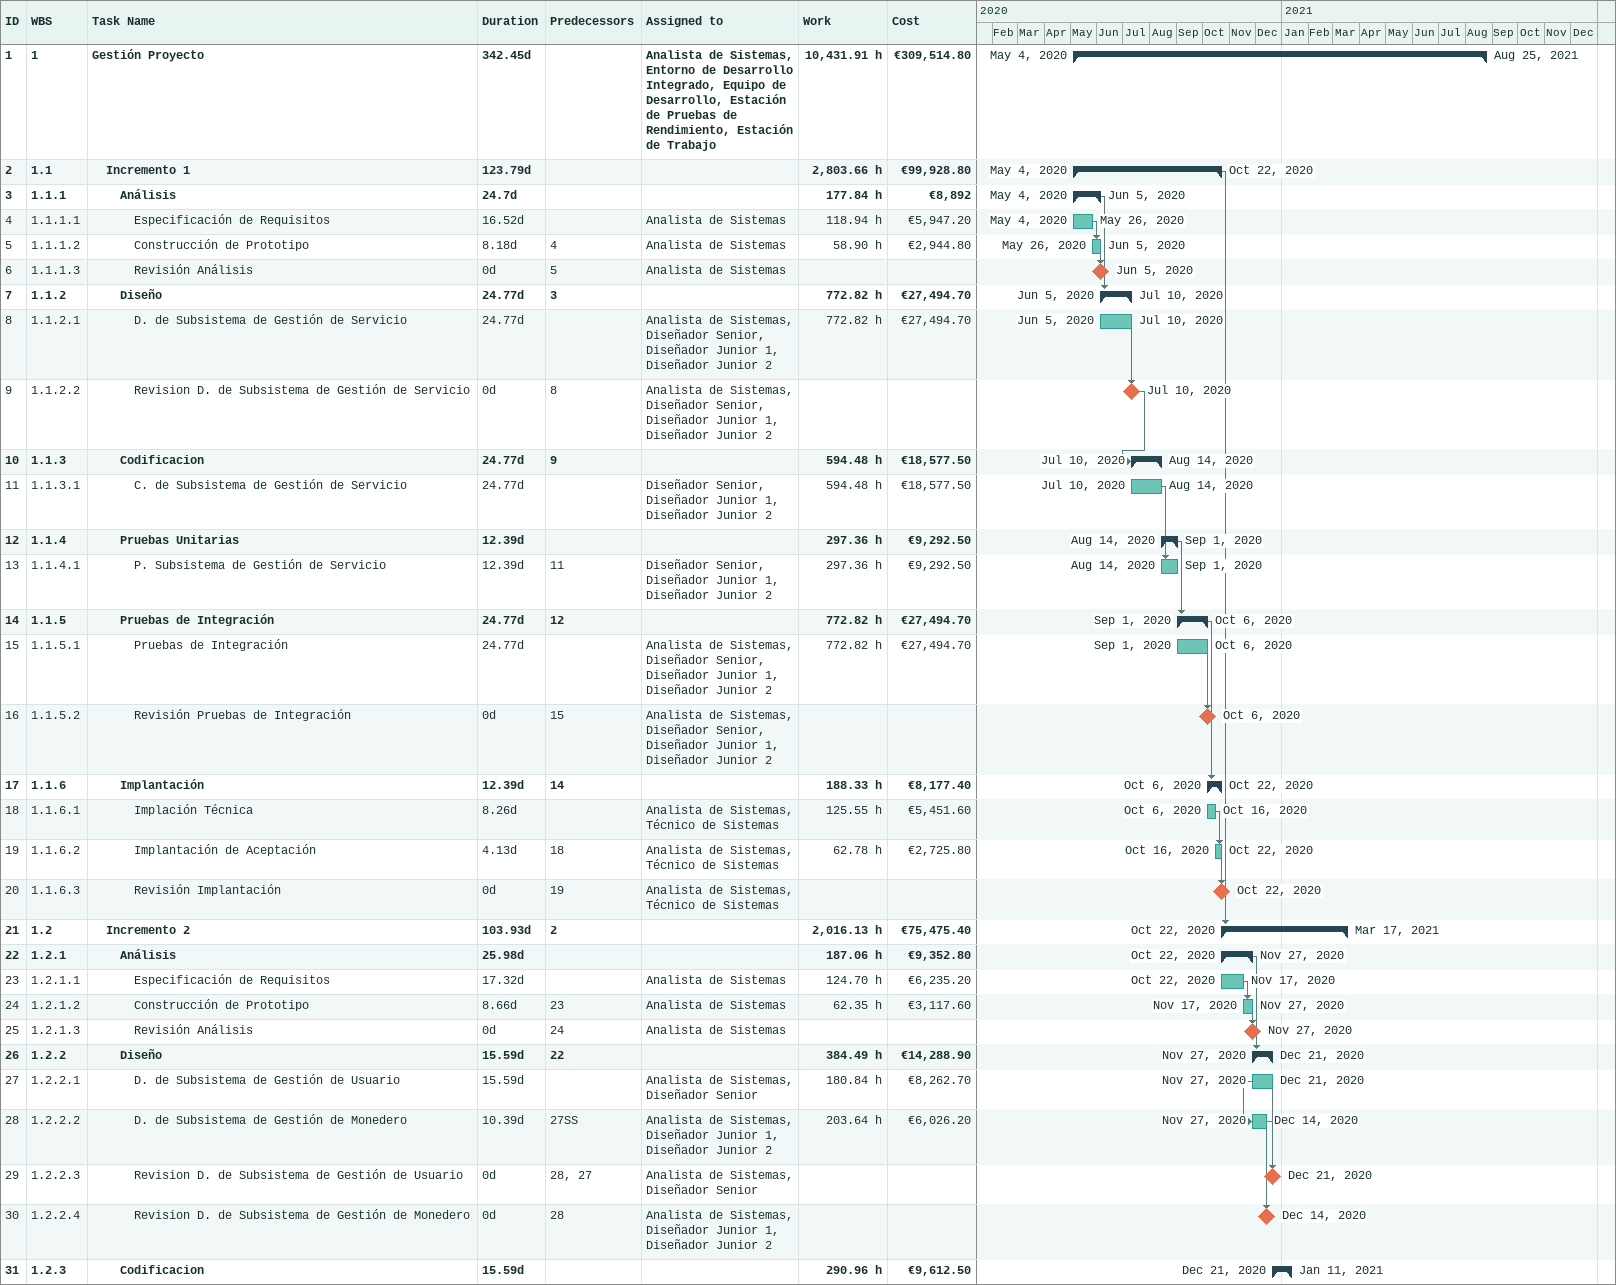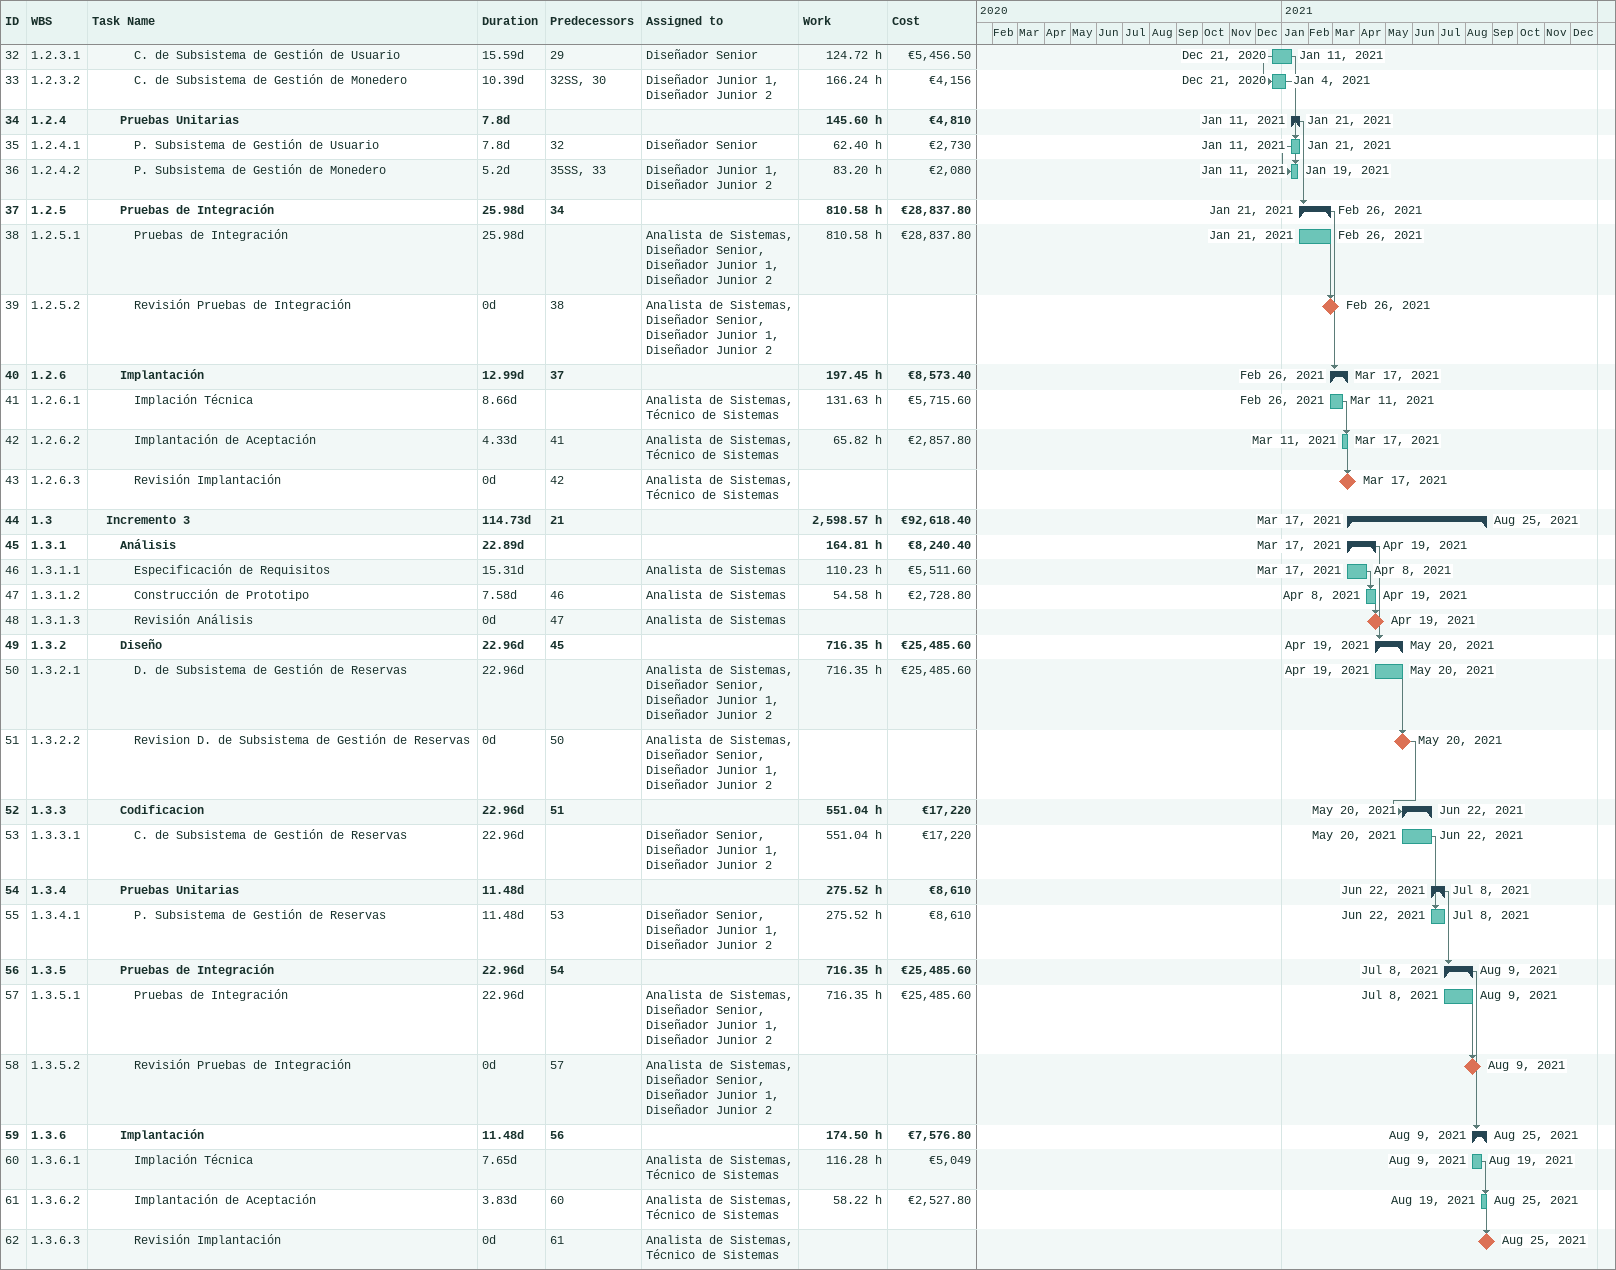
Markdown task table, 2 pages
| ID | WBS | Task | Duration | Start | Finish | Predecessors | Resources | Work (h) | Cost (€) |
|---|---|---|---|---|---|---|---|---|---|
| 1 | 1 | **Gestión Proyecto** | 342.45d | 2020-05-04 | 2021-08-25 |  | Analista de Sistemas, Entorno de Desarrollo Integrado, Equipo de Desarrollo, Estación de Pruebas de Rendimiento, Estación de Trabajo | 10431.91 | 309514.80 |
| 2 | 1.1 | **Incremento 1** | 123.79d | 2020-05-04 | 2020-10-22 |  |  | 2803.66 | 99928.80 |
| 3 | 1.1.1 | **Análisis** | 24.7d | 2020-05-04 | 2020-06-05 |  |  | 177.84 | 8892 |
| 4 | 1.1.1.1 | Especificación de Requisitos | 16.52d | 2020-05-04 | 2020-05-26 |  | Analista de Sistemas | 118.94 | 5947.20 |
| 5 | 1.1.1.2 | Construcción de Prototipo | 8.18d | 2020-05-26 | 2020-06-05 | 4 | Analista de Sistemas | 58.90 | 2944.80 |
| 6 | 1.1.1.3 | Revisión Análisis | 0d | 2020-06-05 | 2020-06-05 | 5 | Analista de Sistemas |  |  |
| 7 | 1.1.2 | **Diseño** | 24.77d | 2020-06-05 | 2020-07-10 | 3 |  | 772.82 | 27494.70 |
| 8 | 1.1.2.1 | D. de Subsistema de Gestión de Servicio | 24.77d | 2020-06-05 | 2020-07-10 |  | Analista de Sistemas, Diseñador Senior, Diseñador Junior 1, Diseñador Junior 2 | 772.82 | 27494.70 |
| 9 | 1.1.2.2 | Revision D. de Subsistema de Gestión de Servicio | 0d | 2020-07-10 | 2020-07-10 | 8 | Analista de Sistemas, Diseñador Senior, Diseñador Junior 1, Diseñador Junior 2 |  |  |
| 10 | 1.1.3 | **Codificacion** | 24.77d | 2020-07-10 | 2020-08-14 | 9 |  | 594.48 | 18577.50 |
| 11 | 1.1.3.1 | C. de Subsistema de Gestión de Servicio | 24.77d | 2020-07-10 | 2020-08-14 |  | Diseñador Senior, Diseñador Junior 1, Diseñador Junior 2 | 594.48 | 18577.50 |
| 12 | 1.1.4 | **Pruebas Unitarias** | 12.39d | 2020-08-14 | 2020-09-01 |  |  | 297.36 | 9292.50 |
| 13 | 1.1.4.1 | P. Subsistema de Gestión de Servicio | 12.39d | 2020-08-14 | 2020-09-01 | 11 | Diseñador Senior, Diseñador Junior 1, Diseñador Junior 2 | 297.36 | 9292.50 |
| 14 | 1.1.5 | **Pruebas de Integración** | 24.77d | 2020-09-01 | 2020-10-06 | 12 |  | 772.82 | 27494.70 |
| 15 | 1.1.5.1 | Pruebas de Integración | 24.77d | 2020-09-01 | 2020-10-06 |  | Analista de Sistemas, Diseñador Senior, Diseñador Junior 1, Diseñador Junior 2 | 772.82 | 27494.70 |
| 16 | 1.1.5.2 | Revisión Pruebas de Integración | 0d | 2020-10-06 | 2020-10-06 | 15 | Analista de Sistemas, Diseñador Senior, Diseñador Junior 1, Diseñador Junior 2 |  |  |
| 17 | 1.1.6 | **Implantación** | 12.39d | 2020-10-06 | 2020-10-22 | 14 |  | 188.33 | 8177.40 |
| 18 | 1.1.6.1 | Implación Técnica | 8.26d | 2020-10-06 | 2020-10-16 |  | Analista de Sistemas, Técnico de Sistemas | 125.55 | 5451.60 |
| 19 | 1.1.6.2 | Implantación de Aceptación | 4.13d | 2020-10-16 | 2020-10-22 | 18 | Analista de Sistemas, Técnico de Sistemas | 62.78 | 2725.80 |
| 20 | 1.1.6.3 | Revisión Implantación | 0d | 2020-10-22 | 2020-10-22 | 19 | Analista de Sistemas, Técnico de Sistemas |  |  |
| 21 | 1.2 | **Incremento 2** | 103.93d | 2020-10-22 | 2021-03-17 | 2 |  | 2016.13 | 75475.40 |
| 22 | 1.2.1 | **Análisis** | 25.98d | 2020-10-22 | 2020-11-27 |  |  | 187.06 | 9352.80 |
| 23 | 1.2.1.1 | Especificación de Requisitos | 17.32d | 2020-10-22 | 2020-11-17 |  | Analista de Sistemas | 124.70 | 6235.20 |
| 24 | 1.2.1.2 | Construcción de Prototipo | 8.66d | 2020-11-17 | 2020-11-27 | 23 | Analista de Sistemas | 62.35 | 3117.60 |
| 25 | 1.2.1.3 | Revisión Análisis | 0d | 2020-11-27 | 2020-11-27 | 24 | Analista de Sistemas |  |  |
| 26 | 1.2.2 | **Diseño** | 15.59d | 2020-11-27 | 2020-12-21 | 22 |  | 384.49 | 14288.90 |
| 27 | 1.2.2.1 | D. de Subsistema de Gestión de Usuario | 15.59d | 2020-11-27 | 2020-12-21 |  | Analista de Sistemas, Diseñador Senior | 180.84 | 8262.70 |
| 28 | 1.2.2.2 | D. de Subsistema de Gestión de Monedero | 10.39d | 2020-11-27 | 2020-12-14 | 27SS | Analista de Sistemas, Diseñador Junior 1, Diseñador Junior 2 | 203.64 | 6026.20 |
| 29 | 1.2.2.3 | Revision D. de Subsistema de Gestión de Usuario | 0d | 2020-12-21 | 2020-12-21 | 28, 27 | Analista de Sistemas, Diseñador Senior |  |  |
| 30 | 1.2.2.4 | Revision D. de Subsistema de Gestión de Monedero | 0d | 2020-12-14 | 2020-12-14 | 28 | Analista de Sistemas, Diseñador Junior 1, Diseñador Junior 2 |  |  |
| 31 | 1.2.3 | **Codificacion** | 15.59d | 2020-12-21 | 2021-01-11 |  |  | 290.96 | 9612.50 |
| 32 | 1.2.3.1 | C. de Subsistema de Gestión de Usuario | 15.59d | 2020-12-21 | 2021-01-11 | 29 | Diseñador Senior | 124.72 | 5456.50 |
| 33 | 1.2.3.2 | C. de Subsistema de Gestión de Monedero | 10.39d | 2020-12-21 | 2021-01-04 | 32SS, 30 | Diseñador Junior 1, Diseñador Junior 2 | 166.24 | 4156 |
| 34 | 1.2.4 | **Pruebas Unitarias** | 7.8d | 2021-01-11 | 2021-01-21 |  |  | 145.60 | 4810 |
| 35 | 1.2.4.1 | P. Subsistema de Gestión de Usuario | 7.8d | 2021-01-11 | 2021-01-21 | 32 | Diseñador Senior | 62.40 | 2730 |
| 36 | 1.2.4.2 | P. Subsistema de Gestión de Monedero | 5.2d | 2021-01-11 | 2021-01-19 | 35SS, 33 | Diseñador Junior 1, Diseñador Junior 2 | 83.20 | 2080 |
| 37 | 1.2.5 | **Pruebas de Integración** | 25.98d | 2021-01-21 | 2021-02-26 | 34 |  | 810.58 | 28837.80 |
| 38 | 1.2.5.1 | Pruebas de Integración | 25.98d | 2021-01-21 | 2021-02-26 |  | Analista de Sistemas, Diseñador Senior, Diseñador Junior 1, Diseñador Junior 2 | 810.58 | 28837.80 |
| 39 | 1.2.5.2 | Revisión Pruebas de Integración | 0d | 2021-02-26 | 2021-02-26 | 38 | Analista de Sistemas, Diseñador Senior, Diseñador Junior 1, Diseñador Junior 2 |  |  |
| 40 | 1.2.6 | **Implantación** | 12.99d | 2021-02-26 | 2021-03-17 | 37 |  | 197.45 | 8573.40 |
| 41 | 1.2.6.1 | Implación Técnica | 8.66d | 2021-02-26 | 2021-03-11 |  | Analista de Sistemas, Técnico de Sistemas | 131.63 | 5715.60 |
| 42 | 1.2.6.2 | Implantación de Aceptación | 4.33d | 2021-03-11 | 2021-03-17 | 41 | Analista de Sistemas, Técnico de Sistemas | 65.82 | 2857.80 |
| 43 | 1.2.6.3 | Revisión Implantación | 0d | 2021-03-17 | 2021-03-17 | 42 | Analista de Sistemas, Técnico de Sistemas |  |  |
| 44 | 1.3 | **Incremento 3** | 114.73d | 2021-03-17 | 2021-08-25 | 21 |  | 2598.57 | 92618.40 |
| 45 | 1.3.1 | **Análisis** | 22.89d | 2021-03-17 | 2021-04-19 |  |  | 164.81 | 8240.40 |
| 46 | 1.3.1.1 | Especificación de Requisitos | 15.31d | 2021-03-17 | 2021-04-08 |  | Analista de Sistemas | 110.23 | 5511.60 |
| 47 | 1.3.1.2 | Construcción de Prototipo | 7.58d | 2021-04-08 | 2021-04-19 | 46 | Analista de Sistemas | 54.58 | 2728.80 |
| 48 | 1.3.1.3 | Revisión Análisis | 0d | 2021-04-19 | 2021-04-19 | 47 | Analista de Sistemas |  |  |
| 49 | 1.3.2 | **Diseño** | 22.96d | 2021-04-19 | 2021-05-20 | 45 |  | 716.35 | 25485.60 |
| 50 | 1.3.2.1 | D. de Subsistema de Gestión de Reservas | 22.96d | 2021-04-19 | 2021-05-20 |  | Analista de Sistemas, Diseñador Senior, Diseñador Junior 1, Diseñador Junior 2 | 716.35 | 25485.60 |
| 51 | 1.3.2.2 | Revision D. de Subsistema de Gestión de Reservas | 0d | 2021-05-20 | 2021-05-20 | 50 | Analista de Sistemas, Diseñador Senior, Diseñador Junior 1, Diseñador Junior 2 |  |  |
| 52 | 1.3.3 | **Codificacion** | 22.96d | 2021-05-20 | 2021-06-22 | 51 |  | 551.04 | 17220 |
| 53 | 1.3.3.1 | C. de Subsistema de Gestión de Reservas | 22.96d | 2021-05-20 | 2021-06-22 |  | Diseñador Senior, Diseñador Junior 1, Diseñador Junior 2 | 551.04 | 17220 |
| 54 | 1.3.4 | **Pruebas Unitarias** | 11.48d | 2021-06-22 | 2021-07-08 |  |  | 275.52 | 8610 |
| 55 | 1.3.4.1 | P. Subsistema de Gestión de Reservas | 11.48d | 2021-06-22 | 2021-07-08 | 53 | Diseñador Senior, Diseñador Junior 1, Diseñador Junior 2 | 275.52 | 8610 |
| 56 | 1.3.5 | **Pruebas de Integración** | 22.96d | 2021-07-08 | 2021-08-09 | 54 |  | 716.35 | 25485.60 |
| 57 | 1.3.5.1 | Pruebas de Integración | 22.96d | 2021-07-08 | 2021-08-09 |  | Analista de Sistemas, Diseñador Senior, Diseñador Junior 1, Diseñador Junior 2 | 716.35 | 25485.60 |
| 58 | 1.3.5.2 | Revisión Pruebas de Integración | 0d | 2021-08-09 | 2021-08-09 | 57 | Analista de Sistemas, Diseñador Senior, Diseñador Junior 1, Diseñador Junior 2 |  |  |
| 59 | 1.3.6 | **Implantación** | 11.48d | 2021-08-09 | 2021-08-25 | 56 |  | 174.50 | 7576.80 |
| 60 | 1.3.6.1 | Implación Técnica | 7.65d | 2021-08-09 | 2021-08-19 |  | Analista de Sistemas, Técnico de Sistemas | 116.28 | 5049 |
| 61 | 1.3.6.2 | Implantación de Aceptación | 3.83d | 2021-08-19 | 2021-08-25 | 60 | Analista de Sistemas, Técnico de Sistemas | 58.22 | 2527.80 |
| 62 | 1.3.6.3 | Revisión Implantación | 0d | 2021-08-25 | 2021-08-25 | 61 | Analista de Sistemas, Técnico de Sistemas |  |  |
